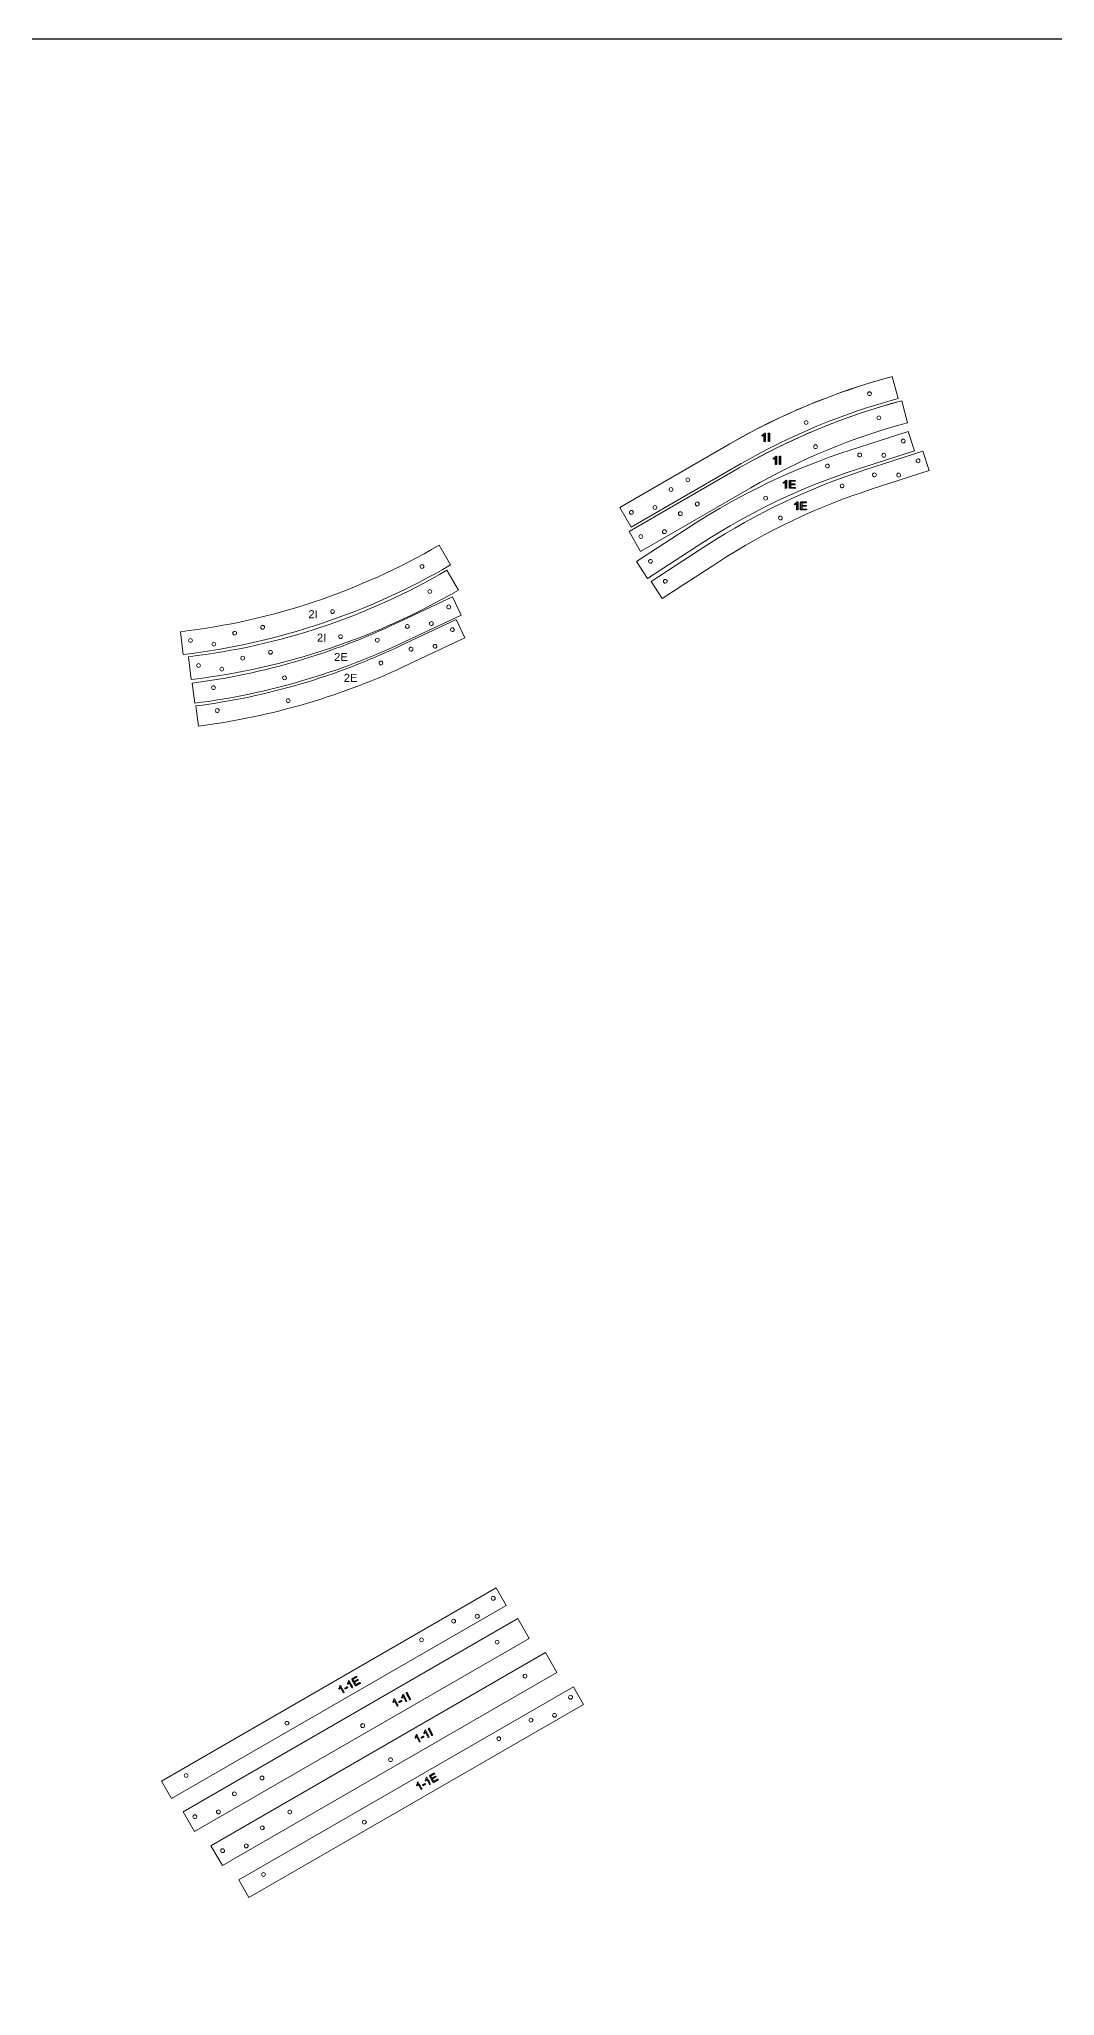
# Model space of a CAD drawing. Header units: millimetres. Extents: x -47944 to 26607, y -7127 to 10342.
# Drawn here: x -2012 to 526, y -2237 to 2653 of the extents above; entities that cross this region are included whole.
import ezdxf

# ---------------------------------------------------------------- set-up
doc = ezdxf.new("R2010")
doc.units = ezdxf.units.MM
doc.header["$MEASUREMENT"] = 0
doc.layers.add('CORTE', color=5, linetype='Continuous', lineweight=0)
doc.layers.add('MARCADO DE PISTAS', color=1, linetype='Continuous', lineweight=0)
doc.layers.add('PREDETERMINADO', color=7, linetype='Continuous')

# ---------------------------------------------------------------- blocks, each defined once
blk = doc.blocks.new('BLOCK 133')
at = {"layer": 'CORTE', "color": 255, "lineweight": 5}
blk.add_open_spline([(7.6614, 4.6587), (7.4286, 4.5228), (7.1702, 4.4363), (6.9025, 4.4047), (6.9025, 4.4047), (6.9104, 4.338), (6.9104, 4.338), (7.1873, 4.3707), (7.4544, 4.4602), (7.6952, 4.6007), (7.6952, 4.6007), (7.6614, 4.6587), (7.6614, 4.6587)], degree=3, knots=[0, 0, 0, 0, 1, 1, 1, 2, 2, 2, 3, 3, 3, 4, 4, 4, 4], dxfattribs=at)
blk = doc.blocks.new('BLOCK 134')
at = {"layer": 'CORTE', "color": 255, "lineweight": 5}
blk.add_open_spline([(7.149, 4.4178), (7.149, 4.4209), (7.1465, 4.4234), (7.1434, 4.4234), (7.1403, 4.4234), (7.1378, 4.4209), (7.1378, 4.4178), (7.1378, 4.4147), (7.1403, 4.4122), (7.1434, 4.4122), (7.1465, 4.4122), (7.149, 4.4147), (7.149, 4.4178), (7.149, 4.4178), (7.149, 4.4178), (7.149, 4.4178)], degree=3, knots=[0, 0, 0, 0, 1, 1, 1, 2, 2, 2, 3, 3, 3, 4, 4, 4, 5, 5, 5, 5], dxfattribs=at)
blk = doc.blocks.new('BLOCK 135')
at = {"layer": 'CORTE', "color": 255, "lineweight": 5}
blk.add_open_spline([(7.3544, 4.4639), (7.3544, 4.4669), (7.3518, 4.4694), (7.3488, 4.4694), (7.3456, 4.4694), (7.3432, 4.4669), (7.3432, 4.4639), (7.3432, 4.4607), (7.3456, 4.4583), (7.3488, 4.4583), (7.3518, 4.4583), (7.3544, 4.4607), (7.3544, 4.4639), (7.3544, 4.4639), (7.3544, 4.4639), (7.3544, 4.4639)], degree=3, knots=[0, 0, 0, 0, 1, 1, 1, 2, 2, 2, 3, 3, 3, 4, 4, 4, 5, 5, 5, 5], dxfattribs=at)
blk = doc.blocks.new('BLOCK 136')
at = {"layer": 'CORTE', "color": 255, "lineweight": 5}
blk.add_open_spline([(7.6168, 4.5965), (7.6168, 4.5996), (7.6143, 4.6021), (7.6112, 4.6021), (7.6081, 4.6021), (7.6056, 4.5996), (7.6056, 4.5965), (7.6056, 4.5934), (7.6081, 4.5909), (7.6112, 4.5909), (7.6143, 4.5909), (7.6168, 4.5934), (7.6168, 4.5965), (7.6168, 4.5965), (7.6168, 4.5965), (7.6168, 4.5965)], degree=3, knots=[0, 0, 0, 0, 1, 1, 1, 2, 2, 2, 3, 3, 3, 4, 4, 4, 5, 5, 5, 5], dxfattribs=at)
blk = doc.blocks.new('BLOCK 137')
at = {"layer": 'CORTE', "color": 255, "lineweight": 5}
blk.add_open_spline([(6.9374, 4.379), (6.9374, 4.3822), (6.9348, 4.3847), (6.9317, 4.3847), (6.9286, 4.3847), (6.9261, 4.3822), (6.9261, 4.379), (6.9261, 4.3759), (6.9286, 4.3734), (6.9317, 4.3734), (6.9348, 4.3734), (6.9374, 4.3759), (6.9374, 4.379), (6.9374, 4.379), (6.9374, 4.379), (6.9374, 4.379)], degree=3, knots=[0, 0, 0, 0, 1, 1, 1, 2, 2, 2, 3, 3, 3, 4, 4, 4, 5, 5, 5, 5], dxfattribs=at)
blk = doc.blocks.new('BLOCK 138')
at = {"layer": 'CORTE', "color": 255, "lineweight": 5}
blk.add_open_spline([(7.0059, 4.3682), (7.0059, 4.3713), (7.0034, 4.3739), (7.0003, 4.3739), (6.9971, 4.3739), (6.9946, 4.3713), (6.9946, 4.3682), (6.9946, 4.365), (6.9971, 4.3625), (7.0003, 4.3625), (7.0034, 4.3625), (7.0059, 4.365), (7.0059, 4.3682), (7.0059, 4.3682), (7.0059, 4.3682), (7.0059, 4.3682)], degree=3, knots=[0, 0, 0, 0, 1, 1, 1, 2, 2, 2, 3, 3, 3, 4, 4, 4, 5, 5, 5, 5], dxfattribs=at)
blk = doc.blocks.new('BLOCK 139')
at = {"layer": 'CORTE', "color": 255, "lineweight": 5}
blk.add_open_spline([(7.0671, 4.4006), (7.0671, 4.4037), (7.0646, 4.4063), (7.0615, 4.4063), (7.0583, 4.4063), (7.0558, 4.4037), (7.0558, 4.4006), (7.0558, 4.3975), (7.0583, 4.395), (7.0615, 4.395), (7.0646, 4.395), (7.0671, 4.3975), (7.0671, 4.4006), (7.0671, 4.4006), (7.0671, 4.4006), (7.0671, 4.4006)], degree=3, knots=[0, 0, 0, 0, 1, 1, 1, 2, 2, 2, 3, 3, 3, 4, 4, 4, 5, 5, 5, 5], dxfattribs=at)
blk = doc.blocks.new('BLOCK 132')
at = {"layer": 'CORTE'}
for name in ['BLOCK 133', 'BLOCK 136', 'BLOCK 135', 'BLOCK 137', 'BLOCK 138', 'BLOCK 139', 'BLOCK 134']:
    blk.add_blockref(name, (0, 0), dxfattribs=at)
blk = doc.blocks.new('BLOCK 165')
at = {"layer": 'CORTE', "color": 255, "lineweight": 5}
blk.add_open_spline([(8.8336, 5.2893), (8.8336, 5.2924), (8.8311, 5.2949), (8.828, 5.2949), (8.8249, 5.2949), (8.8224, 5.2924), (8.8224, 5.2893), (8.8224, 5.2862), (8.8249, 5.2837), (8.828, 5.2837), (8.8311, 5.2837), (8.8336, 5.2862), (8.8336, 5.2893), (8.8336, 5.2893), (8.8336, 5.2893), (8.8336, 5.2893)], degree=3, knots=[0, 0, 0, 0, 1, 1, 1, 2, 2, 2, 3, 3, 3, 4, 4, 4, 5, 5, 5, 5], dxfattribs=at)
blk = doc.blocks.new('BLOCK 166')
at = {"layer": 'CORTE', "color": 255, "lineweight": 5}
blk.add_open_spline([(9.1295, 5.443), (9.1295, 5.4461), (9.127, 5.4486), (9.1239, 5.4486), (9.1208, 5.4486), (9.1183, 5.4461), (9.1183, 5.443), (9.1183, 5.4399), (9.1208, 5.4373), (9.1239, 5.4373), (9.127, 5.4373), (9.1295, 5.4399), (9.1295, 5.443), (9.1295, 5.443), (9.1295, 5.443), (9.1295, 5.443)], degree=3, knots=[0, 0, 0, 0, 1, 1, 1, 2, 2, 2, 3, 3, 3, 4, 4, 4, 5, 5, 5, 5], dxfattribs=at)
blk = doc.blocks.new('BLOCK 167')
at = {"layer": 'CORTE', "color": 255, "lineweight": 5}
blk.add_open_spline([(9.5245, 5.6882), (9.5245, 5.6913), (9.522, 5.6938), (9.5189, 5.6938), (9.5158, 5.6938), (9.5133, 5.6913), (9.5133, 5.6882), (9.5133, 5.6851), (9.5158, 5.6826), (9.5189, 5.6826), (9.522, 5.6826), (9.5245, 5.6851), (9.5245, 5.6882), (9.5245, 5.6882), (9.5245, 5.6882), (9.5245, 5.6882)], degree=3, knots=[0, 0, 0, 0, 1, 1, 1, 2, 2, 2, 3, 3, 3, 4, 4, 4, 5, 5, 5, 5], dxfattribs=at)
blk = doc.blocks.new('BLOCK 168')
at = {"layer": 'CORTE', "color": 255, "lineweight": 5}
blk.add_lwpolyline([(9.579, 5.7574), (8.5965, 5.1902), (8.6301, 5.132), (9.6126, 5.6992), (9.579, 5.7574)], dxfattribs=at)
blk = doc.blocks.new('BLOCK 169')
at = {"layer": 'CORTE', "color": 255, "lineweight": 5}
blk.add_open_spline([(8.6365, 5.1755), (8.6365, 5.1787), (8.634, 5.1812), (8.6309, 5.1812), (8.6277, 5.1812), (8.6252, 5.1787), (8.6252, 5.1755), (8.6252, 5.1724), (8.6277, 5.1699), (8.6309, 5.1699), (8.634, 5.1699), (8.6365, 5.1724), (8.6365, 5.1755), (8.6365, 5.1755), (8.6365, 5.1755), (8.6365, 5.1755)], degree=3, knots=[0, 0, 0, 0, 1, 1, 1, 2, 2, 2, 3, 3, 3, 4, 4, 4, 5, 5, 5, 5], dxfattribs=at)
blk = doc.blocks.new('BLOCK 170')
at = {"layer": 'CORTE', "color": 255, "lineweight": 5}
blk.add_open_spline([(8.7059, 5.1897), (8.7059, 5.1929), (8.7033, 5.1954), (8.7002, 5.1954), (8.6971, 5.1954), (8.6946, 5.1929), (8.6946, 5.1897), (8.6946, 5.1866), (8.6971, 5.184), (8.7002, 5.184), (8.7033, 5.184), (8.7059, 5.1866), (8.7059, 5.1897), (8.7059, 5.1897), (8.7059, 5.1897), (8.7059, 5.1897)], degree=3, knots=[0, 0, 0, 0, 1, 1, 1, 2, 2, 2, 3, 3, 3, 4, 4, 4, 5, 5, 5, 5], dxfattribs=at)
blk = doc.blocks.new('BLOCK 171')
at = {"layer": 'CORTE', "color": 255, "lineweight": 5}
blk.add_open_spline([(8.7529, 5.2427), (8.7529, 5.2458), (8.7503, 5.2484), (8.7472, 5.2484), (8.744, 5.2484), (8.7415, 5.2458), (8.7415, 5.2427), (8.7415, 5.2395), (8.744, 5.237), (8.7472, 5.237), (8.7503, 5.237), (8.7529, 5.2395), (8.7529, 5.2427), (8.7529, 5.2427), (8.7529, 5.2427), (8.7529, 5.2427)], degree=3, knots=[0, 0, 0, 0, 1, 1, 1, 2, 2, 2, 3, 3, 3, 4, 4, 4, 5, 5, 5, 5], dxfattribs=at)
blk = doc.blocks.new('BLOCK 164')
at = {"layer": 'CORTE'}
for name in ['BLOCK 168', 'BLOCK 167', 'BLOCK 166', 'BLOCK 165', 'BLOCK 171', 'BLOCK 169', 'BLOCK 170']:
    blk.add_blockref(name, (0, 0), dxfattribs=at)
blk = doc.blocks.new('BLOCK 173')
at = {"layer": 'CORTE', "color": 255, "lineweight": 5}
blk.add_open_spline([(9.0469, 4.7697), (9.0469, 4.7729), (9.0444, 4.7753), (9.0413, 4.7753), (9.0382, 4.7753), (9.0357, 4.7729), (9.0357, 4.7697), (9.0357, 4.7667), (9.0382, 4.7642), (9.0413, 4.7642), (9.0444, 4.7642), (9.0469, 4.7667), (9.0469, 4.7697), (9.0469, 4.7697), (9.0469, 4.7697), (9.0469, 4.7697)], degree=3, knots=[0, 0, 0, 0, 1, 1, 1, 2, 2, 2, 3, 3, 3, 4, 4, 4, 5, 5, 5, 5], dxfattribs=at)
blk = doc.blocks.new('BLOCK 174')
at = {"layer": 'CORTE', "color": 255, "lineweight": 5}
blk.add_open_spline([(9.3429, 4.9234), (9.3429, 4.9265), (9.3403, 4.929), (9.3373, 4.929), (9.3342, 4.929), (9.3317, 4.9265), (9.3317, 4.9234), (9.3317, 4.9203), (9.3342, 4.9178), (9.3373, 4.9178), (9.3403, 4.9178), (9.3429, 4.9203), (9.3429, 4.9234), (9.3429, 4.9234), (9.3429, 4.9234), (9.3429, 4.9234)], degree=3, knots=[0, 0, 0, 0, 1, 1, 1, 2, 2, 2, 3, 3, 3, 4, 4, 4, 5, 5, 5, 5], dxfattribs=at)
blk = doc.blocks.new('BLOCK 175')
at = {"layer": 'CORTE', "color": 255, "lineweight": 5}
blk.add_open_spline([(9.7378, 5.1686), (9.7378, 5.1718), (9.7353, 5.1742), (9.7322, 5.1742), (9.7291, 5.1742), (9.7267, 5.1718), (9.7267, 5.1686), (9.7267, 5.1656), (9.7291, 5.163), (9.7322, 5.163), (9.7353, 5.163), (9.7378, 5.1656), (9.7378, 5.1686), (9.7378, 5.1686), (9.7378, 5.1686), (9.7378, 5.1686)], degree=3, knots=[0, 0, 0, 0, 1, 1, 1, 2, 2, 2, 3, 3, 3, 4, 4, 4, 5, 5, 5, 5], dxfattribs=at)
blk = doc.blocks.new('BLOCK 176')
at = {"layer": 'CORTE', "color": 255, "lineweight": 5}
blk.add_lwpolyline([(9.981, 5.2692), (8.9986, 4.702), (8.9687, 4.7537), (9.9512, 5.3209), (9.981, 5.2692)], dxfattribs=at)
blk = doc.blocks.new('BLOCK 177')
at = {"layer": 'CORTE', "color": 255, "lineweight": 5}
blk.add_open_spline([(9.8323, 5.2231), (9.8323, 5.2263), (9.8298, 5.2288), (9.8266, 5.2288), (9.8235, 5.2288), (9.821, 5.2263), (9.821, 5.2231), (9.821, 5.22), (9.8235, 5.2175), (9.8266, 5.2175), (9.8298, 5.2175), (9.8323, 5.22), (9.8323, 5.2231), (9.8323, 5.2231), (9.8323, 5.2231), (9.8323, 5.2231)], degree=3, knots=[0, 0, 0, 0, 1, 1, 1, 2, 2, 2, 3, 3, 3, 4, 4, 4, 5, 5, 5, 5], dxfattribs=at)
blk = doc.blocks.new('BLOCK 178')
at = {"layer": 'CORTE', "color": 255, "lineweight": 5}
blk.add_open_spline([(9.9017, 5.2374), (9.9017, 5.2405), (9.8992, 5.243), (9.896, 5.243), (9.8929, 5.243), (9.8903, 5.2405), (9.8903, 5.2374), (9.8903, 5.2342), (9.8929, 5.2317), (9.896, 5.2317), (9.8992, 5.2317), (9.9017, 5.2342), (9.9017, 5.2374), (9.9017, 5.2374), (9.9017, 5.2374), (9.9017, 5.2374)], degree=3, knots=[0, 0, 0, 0, 1, 1, 1, 2, 2, 2, 3, 3, 3, 4, 4, 4, 5, 5, 5, 5], dxfattribs=at)
blk = doc.blocks.new('BLOCK 179')
at = {"layer": 'CORTE', "color": 255, "lineweight": 5}
blk.add_open_spline([(9.9487, 5.2903), (9.9487, 5.2935), (9.9462, 5.296), (9.943, 5.296), (9.9399, 5.296), (9.9373, 5.2935), (9.9373, 5.2903), (9.9373, 5.2872), (9.9399, 5.2847), (9.943, 5.2847), (9.9462, 5.2847), (9.9487, 5.2872), (9.9487, 5.2903), (9.9487, 5.2903), (9.9487, 5.2903), (9.9487, 5.2903)], degree=3, knots=[0, 0, 0, 0, 1, 1, 1, 2, 2, 2, 3, 3, 3, 4, 4, 4, 5, 5, 5, 5], dxfattribs=at)
blk = doc.blocks.new('BLOCK 172')
at = {"layer": 'CORTE'}
for name in ['BLOCK 176', 'BLOCK 179', 'BLOCK 178', 'BLOCK 175', 'BLOCK 177', 'BLOCK 174', 'BLOCK 173']:
    blk.add_blockref(name, (0, 0), dxfattribs=at)
blk = doc.blocks.new('BLOCK 181')
at = {"layer": 'CORTE', "color": 255, "lineweight": 5}
blk.add_open_spline([(10.4053, 5.9934), (10.2411, 5.9487), (10.0834, 5.883), (9.9361, 5.7979), (9.9361, 5.7979), (9.6126, 5.6111), (9.6126, 5.6111), (9.6126, 5.6111), (9.6462, 5.5529), (9.6462, 5.5529), (9.6462, 5.5529), (9.9697, 5.7397), (9.9697, 5.7397), (10.1143, 5.8232), (10.2692, 5.8874), (10.4305, 5.9306), (10.4305, 5.9306), (10.4131, 5.9955), (10.4131, 5.9955), (10.2461, 5.9507), (10.0858, 5.8843), (9.9361, 5.7979), (9.9361, 5.7979), (9.6126, 5.6111), (9.6126, 5.6111)], degree=3, knots=[0, 0, 0, 0, 1, 1, 1, 2, 2, 2, 3, 3, 3, 4, 4, 4, 5, 5, 5, 6, 6, 6, 7, 7, 7, 8, 8, 8, 8], dxfattribs=at)
blk = doc.blocks.new('BLOCK 182')
at = {"layer": 'CORTE', "color": 255, "lineweight": 5}
blk.add_open_spline([(9.8184, 5.6922), (9.8184, 5.6953), (9.8159, 5.6978), (9.8128, 5.6978), (9.8097, 5.6978), (9.8072, 5.6953), (9.8072, 5.6922), (9.8072, 5.6891), (9.8097, 5.6866), (9.8128, 5.6866), (9.8159, 5.6866), (9.8184, 5.6891), (9.8184, 5.6922), (9.8184, 5.6922), (9.8184, 5.6922), (9.8184, 5.6922)], degree=3, knots=[0, 0, 0, 0, 1, 1, 1, 2, 2, 2, 3, 3, 3, 4, 4, 4, 5, 5, 5, 5], dxfattribs=at)
blk = doc.blocks.new('BLOCK 183')
at = {"layer": 'CORTE', "color": 255, "lineweight": 5}
blk.add_open_spline([(10.1656, 5.8602), (10.1656, 5.8633), (10.1631, 5.8659), (10.16, 5.8659), (10.1569, 5.8659), (10.1544, 5.8633), (10.1544, 5.8602), (10.1544, 5.8572), (10.1569, 5.8547), (10.16, 5.8547), (10.1631, 5.8547), (10.1656, 5.8572), (10.1656, 5.8602), (10.1656, 5.8602), (10.1656, 5.8602), (10.1656, 5.8602)], degree=3, knots=[0, 0, 0, 0, 1, 1, 1, 2, 2, 2, 3, 3, 3, 4, 4, 4, 5, 5, 5, 5], dxfattribs=at)
blk = doc.blocks.new('BLOCK 184')
at = {"layer": 'CORTE', "color": 255, "lineweight": 5}
blk.add_open_spline([(10.3516, 5.945), (10.3516, 5.9481), (10.3491, 5.9506), (10.346, 5.9506), (10.3429, 5.9506), (10.3404, 5.9481), (10.3404, 5.945), (10.3404, 5.9419), (10.3429, 5.9394), (10.346, 5.9394), (10.3491, 5.9394), (10.3516, 5.9419), (10.3516, 5.945), (10.3516, 5.945), (10.3516, 5.945), (10.3516, 5.945)], degree=3, knots=[0, 0, 0, 0, 1, 1, 1, 2, 2, 2, 3, 3, 3, 4, 4, 4, 5, 5, 5, 5], dxfattribs=at)
blk = doc.blocks.new('BLOCK 185')
at = {"layer": 'CORTE', "color": 255, "lineweight": 5}
blk.add_open_spline([(9.6526, 5.5964), (9.6526, 5.5996), (9.6501, 5.6021), (9.6469, 5.6021), (9.6438, 5.6021), (9.6413, 5.5996), (9.6413, 5.5964), (9.6413, 5.5933), (9.6438, 5.5908), (9.6469, 5.5908), (9.6501, 5.5908), (9.6526, 5.5933), (9.6526, 5.5964), (9.6526, 5.5964), (9.6526, 5.5964), (9.6526, 5.5964)], degree=3, knots=[0, 0, 0, 0, 1, 1, 1, 2, 2, 2, 3, 3, 3, 4, 4, 4, 5, 5, 5, 5], dxfattribs=at)
blk = doc.blocks.new('BLOCK 186')
at = {"layer": 'CORTE', "color": 255, "lineweight": 5}
blk.add_open_spline([(9.722, 5.6107), (9.722, 5.6138), (9.7194, 5.6163), (9.7163, 5.6163), (9.7131, 5.6163), (9.7106, 5.6138), (9.7106, 5.6107), (9.7106, 5.6075), (9.7131, 5.605), (9.7163, 5.605), (9.7194, 5.605), (9.722, 5.6075), (9.722, 5.6107), (9.722, 5.6107), (9.722, 5.6107), (9.722, 5.6107)], degree=3, knots=[0, 0, 0, 0, 1, 1, 1, 2, 2, 2, 3, 3, 3, 4, 4, 4, 5, 5, 5, 5], dxfattribs=at)
blk = doc.blocks.new('BLOCK 187')
at = {"layer": 'CORTE', "color": 255, "lineweight": 5}
blk.add_open_spline([(9.7689, 5.6636), (9.7689, 5.6668), (9.7664, 5.6693), (9.7633, 5.6693), (9.7601, 5.6693), (9.7576, 5.6668), (9.7576, 5.6636), (9.7576, 5.6605), (9.7601, 5.658), (9.7633, 5.658), (9.7664, 5.658), (9.7689, 5.6605), (9.7689, 5.6636), (9.7689, 5.6636), (9.7689, 5.6636), (9.7689, 5.6636)], degree=3, knots=[0, 0, 0, 0, 1, 1, 1, 2, 2, 2, 3, 3, 3, 4, 4, 4, 5, 5, 5, 5], dxfattribs=at)
blk = doc.blocks.new('BLOCK 180')
at = {"layer": 'CORTE'}
for name in ['BLOCK 181', 'BLOCK 184', 'BLOCK 183', 'BLOCK 182', 'BLOCK 187', 'BLOCK 185', 'BLOCK 186']:
    blk.add_blockref(name, (0, 0), dxfattribs=at)
blk = doc.blocks.new('BLOCK 189')
at = {"layer": 'CORTE', "color": 255, "lineweight": 5}
blk.add_open_spline([(9.9826, 5.4444), (9.9826, 5.4475), (9.98, 5.45), (9.977, 5.45), (9.9738, 5.45), (9.9713, 5.4475), (9.9713, 5.4444), (9.9713, 5.4414), (9.9738, 5.4389), (9.977, 5.4389), (9.98, 5.4389), (9.9826, 5.4414), (9.9826, 5.4444), (9.9826, 5.4444), (9.9826, 5.4444), (9.9826, 5.4444)], degree=3, knots=[0, 0, 0, 0, 1, 1, 1, 2, 2, 2, 3, 3, 3, 4, 4, 4, 5, 5, 5, 5], dxfattribs=at)
blk = doc.blocks.new('BLOCK 190')
at = {"layer": 'CORTE', "color": 255, "lineweight": 5}
blk.add_open_spline([(10.3297, 5.6125), (10.3297, 5.6156), (10.3272, 5.6181), (10.3241, 5.6181), (10.321, 5.6181), (10.3185, 5.6156), (10.3185, 5.6125), (10.3185, 5.6094), (10.321, 5.6069), (10.3241, 5.6069), (10.3272, 5.6069), (10.3297, 5.6094), (10.3297, 5.6125), (10.3297, 5.6125), (10.3297, 5.6125), (10.3297, 5.6125)], degree=3, knots=[0, 0, 0, 0, 1, 1, 1, 2, 2, 2, 3, 3, 3, 4, 4, 4, 5, 5, 5, 5], dxfattribs=at)
blk = doc.blocks.new('BLOCK 191')
at = {"layer": 'CORTE', "color": 255, "lineweight": 5}
blk.add_open_spline([(10.5157, 5.6972), (10.5157, 5.7003), (10.5132, 5.7028), (10.5102, 5.7028), (10.5071, 5.7028), (10.5046, 5.7003), (10.5046, 5.6972), (10.5046, 5.6941), (10.5071, 5.6916), (10.5102, 5.6916), (10.5132, 5.6916), (10.5157, 5.6941), (10.5157, 5.6972), (10.5157, 5.6972), (10.5157, 5.6972), (10.5157, 5.6972)], degree=3, knots=[0, 0, 0, 0, 1, 1, 1, 2, 2, 2, 3, 3, 3, 4, 4, 4, 5, 5, 5, 5], dxfattribs=at)
blk = doc.blocks.new('BLOCK 192')
at = {"layer": 'CORTE', "color": 255, "lineweight": 5}
blk.add_open_spline([(10.7676, 5.7292), (10.7676, 5.7292), (10.5946, 5.6828), (10.5946, 5.6828), (10.4333, 5.6396), (10.2784, 5.5754), (10.1338, 5.4919), (10.1338, 5.4919), (9.9654, 5.3947), (9.9654, 5.3947), (9.9654, 5.3947), (9.9356, 5.4464), (9.9356, 5.4464), (9.9356, 5.4464), (10.1039, 5.5436), (10.1039, 5.5436), (10.2531, 5.6297), (10.4128, 5.6959), (10.5792, 5.7405), (10.5792, 5.7405), (10.7522, 5.7868), (10.7522, 5.7868), (10.7522, 5.7868), (10.7676, 5.7292), (10.7676, 5.7292)], degree=3, knots=[0, 0, 0, 0, 1, 1, 1, 2, 2, 2, 3, 3, 3, 4, 4, 4, 5, 5, 5, 6, 6, 6, 7, 7, 7, 8, 8, 8, 8], dxfattribs=at)
blk = doc.blocks.new('BLOCK 193')
at = {"layer": 'CORTE', "color": 255, "lineweight": 5}
blk.add_open_spline([(10.6123, 5.7246), (10.6123, 5.7278), (10.6097, 5.7303), (10.6066, 5.7303), (10.6035, 5.7303), (10.6009, 5.7278), (10.6009, 5.7246), (10.6009, 5.7215), (10.6035, 5.719), (10.6066, 5.719), (10.6097, 5.719), (10.6123, 5.7215), (10.6123, 5.7246), (10.6123, 5.7246), (10.6123, 5.7246), (10.6123, 5.7246)], degree=3, knots=[0, 0, 0, 0, 1, 1, 1, 2, 2, 2, 3, 3, 3, 4, 4, 4, 5, 5, 5, 5], dxfattribs=at)
blk = doc.blocks.new('BLOCK 194')
at = {"layer": 'CORTE', "color": 255, "lineweight": 5}
blk.add_open_spline([(10.6829, 5.7204), (10.6829, 5.7235), (10.6804, 5.7261), (10.6773, 5.7261), (10.6741, 5.7261), (10.6716, 5.7235), (10.6716, 5.7204), (10.6716, 5.7173), (10.6741, 5.7147), (10.6773, 5.7147), (10.6804, 5.7147), (10.6829, 5.7173), (10.6829, 5.7204), (10.6829, 5.7204), (10.6829, 5.7204), (10.6829, 5.7204)], degree=3, knots=[0, 0, 0, 0, 1, 1, 1, 2, 2, 2, 3, 3, 3, 4, 4, 4, 5, 5, 5, 5], dxfattribs=at)
blk = doc.blocks.new('BLOCK 195')
at = {"layer": 'CORTE', "color": 255, "lineweight": 5}
blk.add_open_spline([(10.742, 5.7594), (10.742, 5.7625), (10.7395, 5.7651), (10.7363, 5.7651), (10.7332, 5.7651), (10.7307, 5.7625), (10.7307, 5.7594), (10.7307, 5.7563), (10.7332, 5.7537), (10.7363, 5.7537), (10.7395, 5.7537), (10.742, 5.7563), (10.742, 5.7594), (10.742, 5.7594), (10.742, 5.7594), (10.742, 5.7594)], degree=3, knots=[0, 0, 0, 0, 1, 1, 1, 2, 2, 2, 3, 3, 3, 4, 4, 4, 5, 5, 5, 5], dxfattribs=at)
blk = doc.blocks.new('BLOCK 188')
at = {"layer": 'CORTE'}
for name in ['BLOCK 192', 'BLOCK 195', 'BLOCK 191', 'BLOCK 193', 'BLOCK 194', 'BLOCK 190', 'BLOCK 189']:
    blk.add_blockref(name, (0, 0), dxfattribs=at)
blk = doc.blocks.new('BLOCK 141')
at = {"layer": 'CORTE', "color": 255, "lineweight": 5}
blk.add_open_spline([(7.2764, 3.8658), (7.2764, 3.8689), (7.2739, 3.8714), (7.2708, 3.8714), (7.2677, 3.8714), (7.2652, 3.8689), (7.2652, 3.8658), (7.2652, 3.8627), (7.2677, 3.8602), (7.2708, 3.8602), (7.2739, 3.8602), (7.2764, 3.8627), (7.2764, 3.8658), (7.2764, 3.8658), (7.2764, 3.8658), (7.2764, 3.8658)], degree=3, knots=[0, 0, 0, 0, 1, 1, 1, 2, 2, 2, 3, 3, 3, 4, 4, 4, 5, 5, 5, 5], dxfattribs=at)
blk = doc.blocks.new('BLOCK 142')
at = {"layer": 'CORTE', "color": 255, "lineweight": 5}
blk.add_open_spline([(7.4817, 3.9119), (7.4817, 3.9149), (7.4792, 3.9174), (7.4761, 3.9174), (7.473, 3.9174), (7.4705, 3.9149), (7.4705, 3.9119), (7.4705, 3.9088), (7.473, 3.9063), (7.4761, 3.9063), (7.4792, 3.9063), (7.4817, 3.9088), (7.4817, 3.9119), (7.4817, 3.9119), (7.4817, 3.9119), (7.4817, 3.9119)], degree=3, knots=[0, 0, 0, 0, 1, 1, 1, 2, 2, 2, 3, 3, 3, 4, 4, 4, 5, 5, 5, 5], dxfattribs=at)
blk = doc.blocks.new('BLOCK 143')
at = {"layer": 'CORTE', "color": 255, "lineweight": 5}
blk.add_open_spline([(7.7441, 4.0445), (7.7441, 4.0476), (7.7416, 4.0501), (7.7385, 4.0501), (7.7354, 4.0501), (7.7329, 4.0476), (7.7329, 4.0445), (7.7329, 4.0414), (7.7354, 4.0389), (7.7385, 4.0389), (7.7416, 4.0389), (7.7441, 4.0414), (7.7441, 4.0445), (7.7441, 4.0445), (7.7441, 4.0445), (7.7441, 4.0445)], degree=3, knots=[0, 0, 0, 0, 1, 1, 1, 2, 2, 2, 3, 3, 3, 4, 4, 4, 5, 5, 5, 5], dxfattribs=at)
blk = doc.blocks.new('BLOCK 144')
at = {"layer": 'CORTE', "color": 255, "lineweight": 5}
blk.add_open_spline([(7.9777, 4.1383), (7.9777, 4.1383), (7.8225, 4.0487), (7.8225, 4.0487), (7.6353, 3.9394), (7.4319, 3.8608), (7.2198, 3.8159), (7.2198, 3.8159), (7.2074, 3.8743), (7.2074, 3.8743), (7.4133, 3.9179), (7.6108, 3.9942), (7.7926, 4.1003), (7.7926, 4.1003), (7.9478, 4.1899), (7.9478, 4.1899), (7.9478, 4.1899), (7.9777, 4.1383), (7.9777, 4.1383)], degree=3, knots=[0, 0, 0, 0, 1, 1, 1, 2, 2, 2, 3, 3, 3, 4, 4, 4, 5, 5, 5, 6, 6, 6, 6], dxfattribs=at)
blk = doc.blocks.new('BLOCK 145')
at = {"layer": 'CORTE', "color": 255, "lineweight": 5}
blk.add_open_spline([(7.8289, 4.0922), (7.8289, 4.0953), (7.8264, 4.0979), (7.8233, 4.0979), (7.8201, 4.0979), (7.8176, 4.0953), (7.8176, 4.0922), (7.8176, 4.0891), (7.8201, 4.0865), (7.8233, 4.0865), (7.8264, 4.0865), (7.8289, 4.0891), (7.8289, 4.0922), (7.8289, 4.0922), (7.8289, 4.0922), (7.8289, 4.0922)], degree=3, knots=[0, 0, 0, 0, 1, 1, 1, 2, 2, 2, 3, 3, 3, 4, 4, 4, 5, 5, 5, 5], dxfattribs=at)
blk = doc.blocks.new('BLOCK 146')
at = {"layer": 'CORTE', "color": 255, "lineweight": 5}
blk.add_open_spline([(7.8983, 4.1064), (7.8983, 4.1095), (7.8958, 4.1121), (7.8926, 4.1121), (7.8895, 4.1121), (7.887, 4.1095), (7.887, 4.1064), (7.887, 4.1033), (7.8895, 4.1007), (7.8926, 4.1007), (7.8958, 4.1007), (7.8983, 4.1033), (7.8983, 4.1064), (7.8983, 4.1064), (7.8983, 4.1064), (7.8983, 4.1064)], degree=3, knots=[0, 0, 0, 0, 1, 1, 1, 2, 2, 2, 3, 3, 3, 4, 4, 4, 5, 5, 5, 5], dxfattribs=at)
blk = doc.blocks.new('BLOCK 147')
at = {"layer": 'CORTE', "color": 255, "lineweight": 5}
blk.add_open_spline([(7.9453, 4.1594), (7.9453, 4.1625), (7.9427, 4.165), (7.9396, 4.165), (7.9365, 4.165), (7.934, 4.1625), (7.934, 4.1594), (7.934, 4.1562), (7.9365, 4.1537), (7.9396, 4.1537), (7.9427, 4.1537), (7.9453, 4.1562), (7.9453, 4.1594), (7.9453, 4.1594), (7.9453, 4.1594), (7.9453, 4.1594)], degree=3, knots=[0, 0, 0, 0, 1, 1, 1, 2, 2, 2, 3, 3, 3, 4, 4, 4, 5, 5, 5, 5], dxfattribs=at)
blk = doc.blocks.new('BLOCK 140')
at = {"layer": 'CORTE'}
for name in ['BLOCK 144', 'BLOCK 147', 'BLOCK 145', 'BLOCK 146', 'BLOCK 143', 'BLOCK 142', 'BLOCK 141']:
    blk.add_blockref(name, (0, 0), dxfattribs=at)

msp = doc.modelspace()

# ---------------------------------------------------------------- linework, layer by layer
at = {"layer": 'MARCADO DE PISTAS'}
for points, knots in [([(-1249.386, -1478.271), (-1254.276, -1469.548), (-1259.166, -1460.825), (-1259.844, -1461.205), (-1260.521, -1461.585), (-1260.45, -1463.025), (-1261.126, -1464.977), (-1261.802, -1466.93), (-1263.132, -1468.78), (-1262.554, -1469.812), (-1261.976, -1470.843), (-1261.177, -1469.912), (-1260.326, -1468.469), (-1259.476, -1467.026), (-1259.109, -1465.856), (-1255.299, -1472.652), (-1251.488, -1479.449), (-1250.437, -1478.86), (-1249.386, -1478.271)], [-9, -9, -9, -8, -8, -7, -7, -6, -6, -5, -5, -4, -4, -3, -3, -2, -2, -1, -1, 0, 0, 0]), ([(-1247.124, -1470.234), (-1243.813, -1468.378), (-1240.503, -1466.523), (-1241.062, -1465.524), (-1241.622, -1464.526), (-1244.933, -1466.382), (-1248.243, -1468.237), (-1247.683, -1469.236), (-1247.124, -1470.234)], [-4, -4, -4, -3, -3, -2, -2, -1, -1, 0, 0, 0]), ([(-1227.842, -1466.193), (-1232.732, -1457.47), (-1237.622, -1448.747), (-1238.299, -1449.127), (-1238.977, -1449.507), (-1238.905, -1450.947), (-1239.582, -1452.9), (-1240.258, -1454.852), (-1241.588, -1456.703), (-1241.01, -1457.734), (-1240.432, -1458.765), (-1239.633, -1457.834), (-1238.782, -1456.391), (-1237.931, -1454.948), (-1237.564, -1453.778), (-1233.754, -1460.575), (-1229.944, -1467.371), (-1228.893, -1466.782), (-1227.842, -1466.193)], [-9, -9, -9, -8, -8, -7, -7, -6, -6, -5, -5, -4, -4, -3, -3, -2, -2, -1, -1, 0, 0, 0]), ([(-1221.431, -1462.599), (-1215.021, -1459.005), (-1208.61, -1455.412), (-1209.169, -1454.413), (-1209.729, -1453.415), (-1214.984, -1456.361), (-1220.239, -1459.306), (-1221.918, -1456.311), (-1223.597, -1453.316), (-1218.868, -1450.665), (-1214.138, -1448.014), (-1214.698, -1447.015), (-1215.258, -1446.017), (-1219.987, -1448.668), (-1224.716, -1451.319), (-1226.219, -1448.639), (-1227.721, -1445.959), (-1222.676, -1443.131), (-1217.632, -1440.303), (-1218.192, -1439.305), (-1218.751, -1438.307), (-1224.952, -1441.783), (-1231.152, -1445.259), (-1226.292, -1453.929), (-1221.431, -1462.599)], [-12, -12, -12, -11, -11, -10, -10, -9, -9, -8, -8, -7, -7, -6, -6, -5, -5, -4, -4, -3, -3, -2, -2, -1, -1, 0, 0, 0]), ([(-1114.621, -1511.989), (-1119.188, -1503.093), (-1123.755, -1494.196), (-1124.446, -1494.551), (-1125.137, -1494.906), (-1125.118, -1496.348), (-1125.866, -1498.274), (-1126.613, -1500.2), (-1128.01, -1502.001), (-1127.47, -1503.053), (-1126.93, -1504.104), (-1126.098, -1503.203), (-1125.195, -1501.793), (-1124.292, -1500.382), (-1123.882, -1499.226), (-1120.324, -1506.158), (-1116.765, -1513.089), (-1115.693, -1512.539), (-1114.621, -1511.989)], [-9, -9, -9, -8, -8, -7, -7, -6, -6, -5, -5, -4, -4, -3, -3, -2, -2, -1, -1, 0, 0, 0]), ([(-1112.066, -1504.041), (-1108.689, -1502.307), (-1105.313, -1500.574), (-1105.836, -1499.556), (-1106.359, -1498.538), (-1109.735, -1500.271), (-1113.111, -1502.004), (-1112.588, -1503.022), (-1112.066, -1504.041)], [-4, -4, -4, -3, -3, -2, -2, -1, -1, 0, 0, 0]), ([(-1092.649, -1500.709), (-1097.216, -1491.813), (-1101.783, -1482.916), (-1102.474, -1483.271), (-1103.165, -1483.626), (-1103.146, -1485.068), (-1103.893, -1486.994), (-1104.641, -1488.92), (-1106.038, -1490.721), (-1105.498, -1491.773), (-1104.958, -1492.825), (-1104.125, -1491.923), (-1103.222, -1490.513), (-1102.319, -1489.102), (-1101.91, -1487.946), (-1098.351, -1494.878), (-1094.793, -1501.809), (-1093.721, -1501.259), (-1092.649, -1500.709)], [-9, -9, -9, -8, -8, -7, -7, -6, -6, -5, -5, -4, -4, -3, -3, -2, -2, -1, -1, 0, 0, 0]), ([(-1085.896, -1497.242), (-1084.717, -1496.637), (-1083.538, -1496.032), (-1088.078, -1487.189), (-1092.617, -1478.347), (-1093.796, -1478.952), (-1094.975, -1479.557), (-1090.436, -1488.4), (-1085.896, -1497.242)], [-4, -4, -4, -3, -3, -2, -2, -1, -1, 0, 0, 0]), ([(-1059.311, -1601.337), (-1063.878, -1592.441), (-1068.445, -1583.545), (-1069.136, -1583.899), (-1069.826, -1584.254), (-1069.808, -1585.696), (-1070.555, -1587.622), (-1071.302, -1589.549), (-1072.699, -1591.349), (-1072.159, -1592.401), (-1071.62, -1593.453), (-1070.787, -1592.551), (-1069.884, -1591.141), (-1068.981, -1589.73), (-1068.571, -1588.574), (-1065.013, -1595.506), (-1061.454, -1602.437), (-1060.382, -1601.887), (-1059.311, -1601.337)], [-9, -9, -9, -8, -8, -7, -7, -6, -6, -5, -5, -4, -4, -3, -3, -2, -2, -1, -1, 0, 0, 0]), ([(-1056.755, -1593.389), (-1053.379, -1591.656), (-1050.002, -1589.922), (-1050.525, -1588.904), (-1051.048, -1587.886), (-1054.424, -1589.619), (-1057.8, -1591.352), (-1057.278, -1592.371), (-1056.755, -1593.389)], [-4, -4, -4, -3, -3, -2, -2, -1, -1, 0, 0, 0]), ([(-1037.338, -1590.057), (-1041.905, -1581.161), (-1046.472, -1572.265), (-1047.163, -1572.619), (-1047.854, -1572.974), (-1047.835, -1574.416), (-1048.582, -1576.342), (-1049.33, -1578.269), (-1050.727, -1580.069), (-1050.187, -1581.121), (-1049.647, -1582.173), (-1048.815, -1581.271), (-1047.911, -1579.861), (-1047.008, -1578.45), (-1046.599, -1577.294), (-1043.04, -1584.226), (-1039.482, -1591.158), (-1038.41, -1590.607), (-1037.338, -1590.057)], [-9, -9, -9, -8, -8, -7, -7, -6, -6, -5, -5, -4, -4, -3, -3, -2, -2, -1, -1, 0, 0, 0]), ([(-1030.586, -1586.59), (-1029.407, -1585.985), (-1028.228, -1585.38), (-1032.767, -1576.537), (-1037.307, -1567.695), (-1038.486, -1568.3), (-1039.665, -1568.905), (-1035.125, -1577.748), (-1030.586, -1586.59)], [-4, -4, -4, -3, -3, -2, -2, -1, -1, 0, 0, 0]), ([(-1055.037, -1719.894), (-1059.927, -1711.171), (-1064.817, -1702.449), (-1065.494, -1702.828), (-1066.172, -1703.208), (-1066.1, -1704.648), (-1066.777, -1706.601), (-1067.453, -1708.553), (-1068.783, -1710.404), (-1068.205, -1711.435), (-1067.627, -1712.466), (-1066.828, -1711.535), (-1065.977, -1710.092), (-1065.126, -1708.65), (-1064.759, -1707.479), (-1060.949, -1714.276), (-1057.139, -1721.073), (-1056.088, -1720.483), (-1055.037, -1719.894)], [-9, -9, -9, -8, -8, -7, -7, -6, -6, -5, -5, -4, -4, -3, -3, -2, -2, -1, -1, 0, 0, 0]), ([(-1052.774, -1711.858), (-1049.464, -1710.002), (-1046.153, -1708.146), (-1046.713, -1707.148), (-1047.273, -1706.149), (-1050.583, -1708.005), (-1053.894, -1709.861), (-1053.334, -1710.859), (-1052.774, -1711.858)], [-4, -4, -4, -3, -3, -2, -2, -1, -1, 0, 0, 0]), ([(-1033.493, -1707.817), (-1038.383, -1699.094), (-1043.273, -1690.371), (-1043.95, -1690.751), (-1044.627, -1691.13), (-1044.556, -1692.571), (-1045.232, -1694.523), (-1045.908, -1696.476), (-1047.238, -1698.326), (-1046.66, -1699.357), (-1046.082, -1700.389), (-1045.284, -1699.457), (-1044.433, -1698.015), (-1043.582, -1696.572), (-1043.215, -1695.402), (-1039.405, -1702.198), (-1035.595, -1708.995), (-1034.544, -1708.406), (-1033.493, -1707.817)], [-9, -9, -9, -8, -8, -7, -7, -6, -6, -5, -5, -4, -4, -3, -3, -2, -2, -1, -1, 0, 0, 0]), ([(-1027.082, -1704.223), (-1020.671, -1700.629), (-1014.26, -1697.035), (-1014.82, -1696.037), (-1015.38, -1695.038), (-1020.635, -1697.984), (-1025.889, -1700.93), (-1027.568, -1697.935), (-1029.247, -1694.939), (-1024.518, -1692.288), (-1019.789, -1689.637), (-1020.349, -1688.639), (-1020.908, -1687.64), (-1025.638, -1690.291), (-1030.367, -1692.943), (-1031.869, -1690.263), (-1033.372, -1687.583), (-1028.327, -1684.755), (-1023.282, -1681.927), (-1023.842, -1680.929), (-1024.402, -1679.93), (-1030.602, -1683.406), (-1036.803, -1686.882), (-1031.943, -1695.552), (-1027.082, -1704.223)], [-12, -12, -12, -11, -11, -10, -10, -9, -9, -8, -8, -7, -7, -6, -6, -5, -5, -4, -4, -3, -3, -2, -2, -1, -1, 0, 0, 0])]:
    msp.add_open_spline(points, degree=2, knots=knots, dxfattribs=at)
at = {"layer": 'PREDETERMINADO'}
msp.add_lwpolyline([(-9123.2, -7127.12), (10307.228, -7127.12), (10307.228, 2653.123), (-9123.2, 2653.123), (-9123.2, -7127.12)], dxfattribs=at)
for points, knots in [([(-197.652, 1647.974), (-197.652, 1658.205), (-197.652, 1668.436), (-198.446, 1668.436), (-199.241, 1668.436), (-199.898, 1667.115), (-201.478, 1665.711), (-203.058, 1664.307), (-205.171, 1663.321), (-205.171, 1662.111), (-205.171, 1660.902), (-203.993, 1661.333), (-202.511, 1662.195), (-201.03, 1663.057), (-200.117, 1663.918), (-200.117, 1655.946), (-200.117, 1647.974), (-198.885, 1647.974), (-197.652, 1647.974)], [-9, -9, -9, -8, -8, -7, -7, -6, -6, -5, -5, -4, -4, -3, -3, -2, -2, -1, -1, 0, 0, 0]), ([(-189.886, 1647.974), (-188.53, 1647.974), (-187.174, 1647.974), (-187.174, 1658.143), (-187.174, 1668.313), (-188.53, 1668.313), (-189.886, 1668.313), (-189.886, 1658.143), (-189.886, 1647.974)], [-4, -4, -4, -3, -3, -2, -2, -1, -1, 0, 0, 0]), ([(-169.737, 1590.283), (-169.737, 1600.514), (-169.737, 1610.746), (-170.531, 1610.746), (-171.326, 1610.746), (-171.983, 1609.424), (-173.563, 1608.02), (-175.143, 1606.616), (-177.256, 1605.63), (-177.256, 1604.42), (-177.256, 1603.211), (-176.078, 1603.642), (-174.596, 1604.504), (-173.115, 1605.366), (-172.202, 1606.227), (-172.202, 1598.255), (-172.202, 1590.283), (-170.97, 1590.283), (-169.737, 1590.283)], [-9, -9, -9, -8, -8, -7, -7, -6, -6, -5, -5, -4, -4, -3, -3, -2, -2, -1, -1, 0, 0, 0]), ([(-161.971, 1590.283), (-160.615, 1590.283), (-159.259, 1590.283), (-159.259, 1600.453), (-159.259, 1610.622), (-160.615, 1610.622), (-161.971, 1610.622), (-161.971, 1600.453), (-161.971, 1590.283)], [-4, -4, -4, -3, -3, -2, -2, -1, -1, 0, 0, 0]), ([(-144.505, 1530.521), (-144.505, 1540.521), (-144.505, 1550.521), (-145.282, 1550.521), (-146.058, 1550.521), (-146.7, 1549.229), (-148.245, 1547.857), (-149.789, 1546.485), (-151.855, 1545.521), (-151.855, 1544.339), (-151.855, 1543.156), (-150.702, 1543.578), (-149.255, 1544.42), (-147.807, 1545.263), (-146.915, 1546.104), (-146.915, 1538.313), (-146.915, 1530.521), (-145.71, 1530.521), (-144.505, 1530.521)], [-9, -9, -9, -8, -8, -7, -7, -6, -6, -5, -5, -4, -4, -3, -3, -2, -2, -1, -1, 0, 0, 0]), ([(-137.156, 1530.521), (-129.806, 1530.521), (-122.457, 1530.521), (-122.457, 1531.665), (-122.457, 1532.81), (-128.481, 1532.81), (-134.505, 1532.81), (-134.505, 1536.244), (-134.505, 1539.677), (-129.083, 1539.677), (-123.662, 1539.677), (-123.662, 1540.822), (-123.662, 1541.967), (-129.083, 1541.967), (-134.505, 1541.967), (-134.505, 1545.039), (-134.505, 1548.111), (-128.722, 1548.111), (-122.939, 1548.111), (-122.939, 1549.256), (-122.939, 1550.4), (-130.047, 1550.4), (-137.156, 1550.4), (-137.156, 1540.461), (-137.156, 1530.521)], [-12, -12, -12, -11, -11, -10, -10, -9, -9, -8, -8, -7, -7, -6, -6, -5, -5, -4, -4, -3, -3, -2, -2, -1, -1, 0, 0, 0]), ([(-116.59, 1476.552), (-116.59, 1486.552), (-116.59, 1496.552), (-117.367, 1496.552), (-118.143, 1496.552), (-118.785, 1495.26), (-120.33, 1493.888), (-121.874, 1492.516), (-123.94, 1491.552), (-123.94, 1490.37), (-123.94, 1489.187), (-122.788, 1489.609), (-121.34, 1490.452), (-119.892, 1491.294), (-119, 1492.135), (-119, 1484.344), (-119, 1476.552), (-117.795, 1476.552), (-116.59, 1476.552)], [-9, -9, -9, -8, -8, -7, -7, -6, -6, -5, -5, -4, -4, -3, -3, -2, -2, -1, -1, 0, 0, 0]), ([(-109.241, 1476.552), (-101.891, 1476.552), (-94.542, 1476.552), (-94.542, 1477.696), (-94.542, 1478.841), (-100.566, 1478.841), (-106.59, 1478.841), (-106.59, 1482.275), (-106.59, 1485.709), (-101.169, 1485.709), (-95.747, 1485.709), (-95.747, 1486.853), (-95.747, 1487.998), (-101.169, 1487.998), (-106.59, 1487.998), (-106.59, 1491.07), (-106.59, 1494.142), (-100.807, 1494.142), (-95.024, 1494.142), (-95.024, 1495.287), (-95.024, 1496.431), (-102.132, 1496.431), (-109.241, 1496.431), (-109.241, 1486.492), (-109.241, 1476.552)], [-12, -12, -12, -11, -11, -10, -10, -9, -9, -8, -8, -7, -7, -6, -6, -5, -5, -4, -4, -3, -3, -2, -2, -1, -1, 0, 0, 0])]:
    msp.add_open_spline(points, degree=2, knots=knots, dxfattribs=at)

# ---------------------------------------------------------------- block references
at = {"layer": 'CORTE', "xscale": 850.8300860965765, "yscale": 850.8300860965765, "zscale": 850.8300860965765}
for name, p in [('BLOCK 180', (-8739.912, -3291.24)), ('BLOCK 180', (-8716.445, -3351.592)), ('BLOCK 132', (-7531.087, -2575.491)), ('BLOCK 132', (-7511.281, -2637.975)), ('BLOCK 172', (-9336.982, -5744.65)), ('BLOCK 164', (-8966.104, -6192.793)), ('BLOCK 164', (-8896.565, -6277.786)), ('BLOCK 172', (-9143.816, -5991.901))]:
    msp.add_blockref(name, p, dxfattribs=at)
at = {"layer": 'CORTE', "zscale": 850.8300860965765}
for name, p, xscale, yscale, rotation in [('BLOCK 188', (-8723.626, -3714.577), 850.8300860965763, 850.8300860965763, 2.94727944378204), ('BLOCK 188', (-8683.7, -3769.086), 850.8300860965765, 850.8300860965765, 2.979865208117074), ('BLOCK 140', (-8012.283, -1735.651), 850.8300860965763, 850.8300860965763, -4.729417089472702), ('BLOCK 140', (-8001.728, -1795.956), 850.8300860965766, 850.8300860965766, -4.700911953848951)]:
    msp.add_blockref(name, p, dxfattribs=dict(at, xscale=xscale, yscale=yscale, rotation=rotation))

# ---------------------------------------------------------------- texts
at = {"layer": 'PREDETERMINADO', "char_height": 20, "attachment_point": 7, "line_spacing_factor": 0.963855}
for s, insert, width in [('\\fArial;2I', (-1338.945, 1206.034), 39.87952), ('\\fArial;2I', (-1317.544, 1147.413), 39.87952), ('\\fArial;2E', (-1274.741, 1099.027), 51.68675), ('\\fArial;2E', (-1250.548, 1046.919), 51.68675)]:
    msp.add_mtext(s, dxfattribs=dict(at, insert=insert, width=width))

doc.saveas('drawing.dxf')
